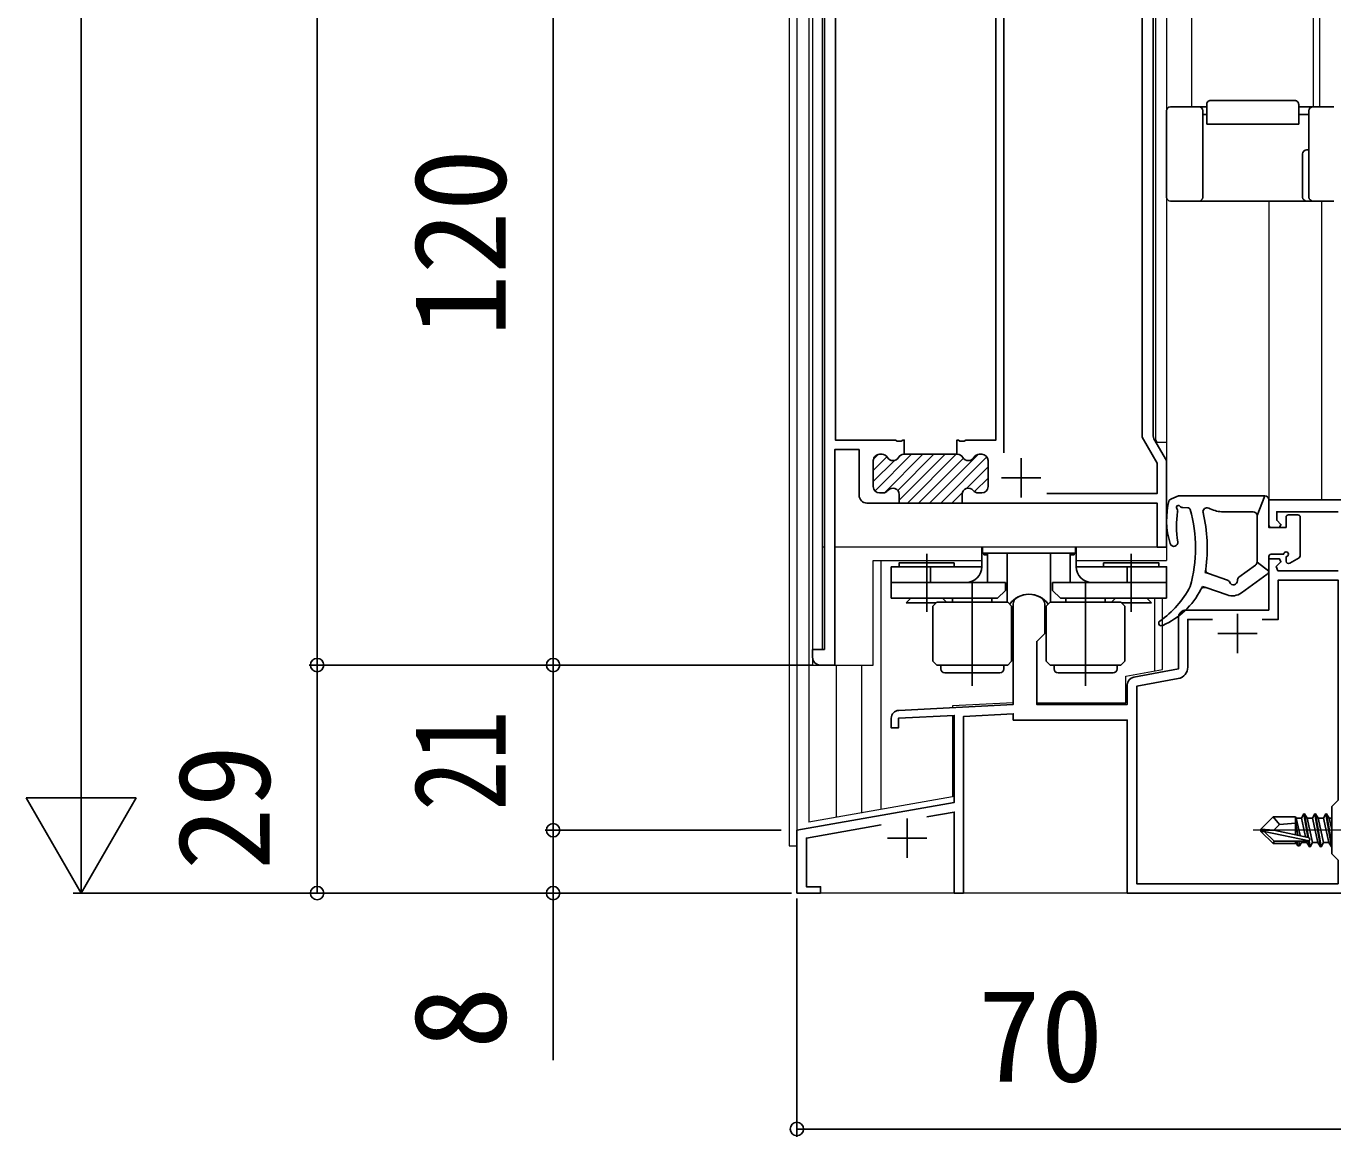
# Model space of a CAD drawing. Units: millimetres, scale not verified. Extents: x -700 to 700, y -1044 to 1037.
# Drawn here: x -173 to -6.9, y -42.7 to 98.6 of the extents above; entities that cross this region are included whole.
import ezdxf
from ezdxf.enums import TextEntityAlignment as Align

# ---------------------------------------------------------------- set-up
doc = ezdxf.new("R2010")
doc.units = ezdxf.units.MM
doc.header["$LTSCALE"] = 6
for name, color, linetype in [('0-3_YKK_11', 7, 'Continuous'), ('0-6_YKK_13', 4, 'Continuous'), ('0-7_YKK_D', 6, 'Continuous')]:
    doc.layers.add(name, color=color, linetype=linetype)
doc.layers.add('0-5_YKK_12', color=2, linetype='Continuous', lineweight=18)
doc.styles.add('ＭＳ ゴシック', font='')
doc.styles.get('ＭＳ ゴシック').set_extended_font_data('MS Gothic')

msp = doc.modelspace()

# ---------------------------------------------------------------- linework, layer by layer
at = {"layer": '0-3_YKK_11'}
for p, q in [((-48.7, 44.272), (-48.7, 107.926)), ((-62.275, 45.779), (-62.458, 45.899)), ((-61.725, 45.779), (-62.275, 45.779)), ((-61.542, 45.899), (-61.725, 45.779)), ((-54.275, 45.779), (-54.458, 45.899)), ((-53.725, 45.779), (-54.275, 45.779)), ((-53.542, 45.899), (-53.725, 45.779)), ((-63.549, 43.789), (-65.3, 42.038)), ((-62.601, 43.323), (-65.3, 40.624)), ((-65.3, 39.999), (-65.3, 43.299)), ((-64.672, 44.08), (-65.281, 43.471)), ((-60.411, 44.099), (-65.071, 39.439)), ((-64.5, 44.099), (-64.181, 44.099)), ((-58.997, 44.099), (-63.878, 39.217)), ((-57.582, 44.099), (-62.179, 39.503)), ((-56.168, 44.099), (-62, 38.267)), ((-61.35, 44.099), (-54.65, 44.099)), ((-54.754, 44.099), (-60.954, 37.899)), ((-53.828, 43.61), (-59.54, 37.899)), ((-51.936, 44.089), (-58.126, 37.899)), ((-50.848, 43.762), (-56.711, 37.899)), ((-51.809, 44.099), (-51.5, 44.099)), ((-50.7, 43.299), (-50.7, 39.999)), ((-46.5, 43.599), (-46.5, 38.599)), ((-50.7, 42.496), (-53.431, 39.765)), ((-50.7, 41.082), (-52.426, 39.355)), ((-49, 41.099), (-44, 41.099)), ((-64.049, 39.199), (-64.5, 39.199)), ((-53.966, 39.23), (-55.297, 37.899)), ((-51.5, 39.199), (-51.951, 39.199)), ((-62.3, 37.899), (-53.7, 37.899)), ((-53.845, 37.936), (-53.883, 37.899)), ((-19, 23.8), (-19, 18.8)), ((-21.5, 21.3), (-16.5, 21.3)), ((-61, -2.2), (-61, -7.2)), ((-63.5, -4.7), (-58.5, -4.7))]:
    msp.add_line(p, q, dxfattribs=at)
for points in [[(-52.8, 114.299), (-62.8, 114.299), (-70.1, 114.299), (-70.1, 127.799), (-67.5, 127.799), (-67.5, 130.299), (-68.3, 130.299), (-68.3, 128.599), (-70.1, 128.599), (-70.1, 136.099), (-68.3, 136.099), (-68.3, 134.299), (-67.5, 134.299), (-67.5, 137.299), (-71.5, 137.299), (-71.5, 19.299), (-73, 19.299), (-73, 18.299)], [(-29.7, 46.431), (-29.7, 137.299), (-36, 137.299), (-36, 135.799), (-37.5, 135.799), (-37.5, 131.799), (-36.5, 131.799), (-36.5, 134.799), (-35, 134.799), (-35, 136.099), (-31.1, 136.099), (-31.1, 114.299), (-53.1, 114.299), (-53.1, 113.099)], [(-62.458, 45.899), (-70.1, 45.899), (-70.1, 113.099), (-66.75, 113.099), (-66.75, 109.099)], [(-43.228, 113.099), (-31.1, 113.099), (-31.1, 46.268), (-29.2, 42.977), (-29.2, 39.099), (-43.228, 39.099)], [(-50.05, 112.299), (-50.05, 109.299), (-53.1, 109.299), (-53.6, 108.799), (-54.45, 108.799), (-54.45, 107.799), (-53.186, 107.799), (-52.686, 108.299), (-49.7, 108.299), (-49.7, 45.899), (-53.542, 45.899)], [(-61.409, 44.099), (-61.35, 44.099), (-61.35, 45.899), (-61.542, 45.899)], [(-54.458, 45.899), (-54.65, 45.899), (-54.65, 44.099), (-54.581, 44.099)], [(-54, 38.999), (-54, 37.899), (-29.2, 37.899), (-29.2, 32.299), (-28, 32.299), (-28, 43.299), (-29.606, 46.081)], [(-72, 17.299), (-70.2, 17.299), (-70.2, 44.699), (-67.1, 44.699), (-67.1, 38.899)], [(-66.1, 37.899), (-62, 37.899), (-62, 38.999)], [(-6.2, 36.8), (-14, 36.8), (-14, 35.724), (-13.464, 35.188), (-13.624, 34.8), (-15, 34.8), (-15, 38.3), (-5, 38.3)], [(-25.5, 24.3), (-15, 24.3), (-15, 30.8), (-13.624, 30.8), (-13.464, 30.412), (-14.059, 29.817), (-13.844, 29.3), (-6.2, 29.3)], [(-15.838, 23.1), (-13.8, 23.1), (-13.8, 28.1), (-6.2, 28.1), (-6.2, 0.1), (-7, -0.7), (-7, -6.7), (-6.2, -7.5), (-6.2, -10.5), (-31.8, -10.5), (-31.8, 14.601), (-26.528, 15.575)], [(-62.052, 11.537), (-47.5, 12.3), (-47.5, 25.032)], [(-43.5, 25.032), (-43.5, 21.3), (-44.5, 20.3), (-44.5, 12.3), (-33, 12.3), (-33, 14.768)], [(-32.182, 15.751), (-26.5, 16.8), (-26.5, 23.3)], [(-25.3, 17.05), (-25.3, 23.1), (-22.162, 23.1)], [(-64.269, -3.026), (-73.8, -4.707), (-73.8, -10.9), (-72, -10.9), (-72, -11.7), (-75, -11.7), (-75, -3.7), (-55, -0.173), (-55, 10.906), (-62.1, 10.533), (-62.1, 9.3), (-63, 9.3), (-63, 10.539)], [(-5, -11.7), (-33, -11.7), (-33, 10.3), (-47.5, 10.3), (-47.5, 11.098), (-53.8, 10.768), (-53.8, -11.7), (-55, -11.7), (-55, -1.392), (-58.5, -2.009)]]:
    msp.add_lwpolyline(points, dxfattribs=at)
for centre, radius, start, end in [((-29, 46.431), 0.7, 180.00002, 209.99998), ((-64.5, 43.299), 0.8, 89.99998, 180.00002), ((-64.181, 43.299), 0.8, 30.00013, 89.99998), ((-62.795, 44.099), 0.8, 210.00015, 329.99985), ((-61.409, 43.299), 0.8, 89.99998, 149.99989), ((-54.581, 43.299), 0.8, 30.00013, 89.99998), ((-53.195, 44.099), 0.8, 210.00015, 329.99985), ((-51.809, 43.299), 0.8, 89.99998, 149.99989), ((-51.5, 43.299), 0.8, 0, 89.99998), ((-64.5, 39.999), 0.8, 180.00002, 270), ((-51.5, 39.999), 0.8, 270, 0), ((-66.1, 38.899), 1, 180.00002, 270), ((-64.049, 39.999), 0.8, 270, 321.31783), ((-62.8, 38.999), 0.8, 0, 141.31781), ((-53.2, 38.999), 0.8, 38.68221, 180.00002), ((-51.951, 39.999), 0.8, 218.68218, 270), ((-46.5, 25.032), 1, 119.99972, 179.99997), ((-45.5, 23.3), 3, 60.00029, 119.99975), ((-44.5, 25.032), 1, 360, 60.00025), ((-25.5, 23.3), 1, 90.00001, 179.99999), ((-72, 18.299), 1, 180.00002, 270), ((-26.8, 17.05), 1.5, 280.45991, 359.99998), ((-32, 14.768), 1, 100.45994, 180), ((-62, 10.539), 1, 93.00003, 180)]:
    msp.add_arc(centre, radius, start, end, dxfattribs=at)
at = {"layer": '0-5_YKK_12'}
for p, q in [((-75.998, 289.8), (-75.998, -5.699)), ((-75, 289.8), (-75, -11.699)), ((-73.5, 289.8), (-73.5, -2.699)), ((-73, 289.8), (-73, 17.3)), ((-28, 289.8), (-28, 30.6)), ((-24.8, 88.3), (-24.8, 289.8)), ((-9.301, 88.3), (-9.301, 289.8)), ((-8.498, 88.3), (-8.498, 289.8)), ((-71.793, 137.3), (-71.786, 19.3)), ((-15, 76.3), (-15, 38.301)), ((-8.299, 76.3), (-8.299, 38.301)), ((-28, 45.6), (-29.2, 45.6)), ((-4.999, 38.301), (-15, 38.301)), ((-71.5, 32.3), (-71.786, 32.3)), ((-28, 32.3), (-70.2, 32.3)), ((-65.3, 30.6), (-51.5, 30.6)), ((-64.298, -1.077), (-64.298, 30.6)), ((-39.5, 30.6), (-28, 30.6)), ((-29.501, 16.553), (-29.501, 25.8)), ((-28.499, 16.73), (-28.499, 25.8)), ((-70, 17.3), (-70, -2.082)), ((-66.798, 17.3), (-66.798, -1.518)), ((-47.501, 12.501), (-55.2, 12.097)), ((-55.2, 12.097), (-55.2, 11.897)), ((-44.483, 12.501), (-33.2, 12.501)), ((-55.2, 10.873), (-55.2, 0.527)), ((-55.2, 0.527), (-73.5, -2.699)), ((3.901, -3.7), (-16.999, -3.7)), ((-75.998, -5.699), (-75, -5.699)), ((-5, -11.699), (-75, -11.699))]:
    msp.add_line(p, q, dxfattribs=at)
for points in [[(-29.4, 137.3), (-29.4, 46), (-29.2, 45.6)], [(-73, 17.3), (-65.3, 17.3), (-65.3, 30.6)], [(-33.2, 12.501), (-33.2, 15.901), (-28.499, 16.73)]]:
    msp.add_lwpolyline(points, dxfattribs=at)
at = {"layer": '0-6_YKK_13'}
for p, q in [((-27.5, 88.3), (-23.9, 88.3)), ((-23.9, 88.3), (-22.9, 88.3)), ((-22.9, 86.6), (-22.9, 88.6)), ((-22.4, 89.1), (-11.7, 89.1)), ((-11.2, 88.6), (-11.2, 86.6)), ((-11.2, 88.3), (-9.4, 88.3)), ((-8.9, 88.3), (-9.4, 88.3)), ((-8.9, 88.3), (-6.717, 88.3)), ((-28, 76.8), (-28, 87.8)), ((-23.4, 87.8), (-23.4, 76.8)), ((-23.4, 87.3), (-22.9, 87.3)), ((-22.9, 86.1), (-22.9, 86.6)), ((-11.2, 87.3), (-9.9, 87.3)), ((-11.2, 86.1), (-11.2, 86.6)), ((-9.9, 76.8), (-9.9, 87.8)), ((-11.2, 86.1), (-22.9, 86.1)), ((-10.7, 76.8), (-10.7, 82.3)), ((-10.2, 82.8), (-9.9, 82.8)), ((-23.9, 76.3), (-27.5, 76.3)), ((-10.2, 76.3), (-23.9, 76.3)), ((-9.4, 76.3), (-10.2, 76.3)), ((-8.9, 76.3), (-9.4, 76.3)), ((-6.717, 76.3), (-8.9, 76.3)), ((-15.5, 38.8), (-26.5, 38.8)), ((-16.5, 36.3), (-15.5, 38.8)), ((-15, 35.1), (-15, 38.3)), ((-25.288, 37.3), (-25.941, 37.327)), ((-25.283, 37.3), (-25.279, 37.299)), ((-17, 36.8), (-21, 36.8)), ((-16.5, 36.3), (-16.5, 30.392)), ((-12.8, 36.1), (-12.8, 34.8)), ((-12.5, 36.4), (-11.3, 36.4)), ((-11, 36.1), (-11, 31.193)), ((-14.7, 34.8), (-12.8, 34.8)), ((-51.5, 32.3), (-51.5, 29.8)), ((-51.4, 31.55), (-51.4, 32.3)), ((-39.6, 31.55), (-39.6, 32.3)), ((-39.5, 32.3), (-39.5, 29.8)), ((-58.5, 31.462), (-58.5, 24.088)), ((-55, 30.3), (-55, 29.8)), ((-51.4, 31.55), (-39.6, 31.55)), ((-51.25, 31.3), (-51.25, 31.55)), ((-50.75, 31.3), (-51.25, 31.3)), ((-50.75, 31.55), (-50.75, 27.8)), ((-48.25, 25.3), (-48.25, 31.55)), ((-42.75, 25.3), (-42.75, 31.55)), ((-40.25, 31.55), (-40.25, 27.8)), ((-39.75, 31.3), (-40.25, 31.3)), ((-39.75, 31.55), (-39.75, 31.3)), ((-36, 30.3), (-36, 29.8)), ((-32.5, 31.462), (-32.5, 24.088)), ((-18.796, 28.477), (-16.707, 29.987)), ((-15, 29.255), (-16.5, 30.392)), ((-15, 29.255), (-15, 31.1)), ((-13.1, 31.4), (-14.7, 31.4)), ((-12.8, 31.1), (-12.8, 30.5)), ((-12.35, 30.24), (-11.15, 30.933)), ((-51.5, 29.8), (-63, 29.8)), ((-63, 29.8), (-63, 27.8)), ((-55, 29.8), (-62, 29.8)), ((-58, 29.8), (-58, 27.8)), ((-36, 29.8), (-29, 29.8)), ((-33, 29.8), (-33, 27.8)), ((-22.684, 28.94), (-23.075, 29.077)), ((-20.263, 28.099), (-22.684, 28.94)), ((-18.487, 26.479), (-15.207, 28.85)), ((-63, 27.8), (-63, 25.8)), ((-63, 27.8), (-48.5, 27.8)), ((-63, 27.8), (-53.5, 27.8)), ((-52.7, 27.78), (-52.7, 14.659)), ((-49.5, 25.8), (-48.5, 26.8)), ((-48.5, 27.8), (-48.5, 26.8)), ((-28, 27.8), (-42.5, 27.8)), ((-38.3, 27.78), (-38.3, 14.659)), ((-28, 27.8), (-37.5, 27.8)), ((-28, 27.8), (-28, 25.8)), ((-23.028, 27.154), (-23.447, 27.3)), ((-20.316, 26.211), (-23.028, 27.154)), ((-63, 25.8), (-49.5, 25.8)), ((-60.5, 25.8), (-61.1, 25.2)), ((-57.3, 25.2), (-61.1, 25.2)), ((-56.5, 25.8), (-56, 25.3)), ((-55.2, 25.3), (-55.2, 25.8)), ((-50.2, 25.3), (-50.2, 25.8)), ((-47.7, 24.8), (-48.2, 25.3)), ((-43.3, 24.8), (-42.8, 25.3)), ((-28, 25.8), (-41.5, 25.8)), ((-40.8, 25.3), (-40.8, 25.8)), ((-35.8, 25.3), (-35.8, 25.8)), ((-34.5, 25.8), (-35, 25.3)), ((-33.7, 25.2), (-29.9, 25.2)), ((-30.5, 25.8), (-29.9, 25.2)), ((-57.7, 24.8), (-57.7, 17.8)), ((-47.7, 24.8), (-47.7, 17.8)), ((-43.3, 24.8), (-43.3, 17.8)), ((-33.3, 24.8), (-33.3, 17.8)), ((-29, 22.641), (-29, 22.6)), ((-28.697, 22.3), (-28.7, 22.3)), ((-57.2, 17.3), (-57.7, 17.8)), ((-57.2, 17.3), (-48.2, 17.3)), ((-48.7, 17.3), (-56.7, 17.3)), ((-56.7, 16.8), (-56.7, 17.3)), ((-48.7, 16.8), (-48.7, 17.3)), ((-48.2, 17.3), (-47.7, 17.8)), ((-42.8, 17.3), (-43.3, 17.8)), ((-33.8, 17.3), (-42.8, 17.3)), ((-42.3, 17.3), (-34.3, 17.3)), ((-42.3, 16.8), (-42.3, 17.3)), ((-34.3, 16.8), (-34.3, 17.3)), ((-33.8, 17.3), (-33.3, 17.8)), ((-56.2, 16.3), (-49.2, 16.3)), ((-34.8, 16.3), (-41.8, 16.3)), ((-10.549, -1.6), (-10.867, -2.15)), ((-10.05, -4.598), (-10.549, -1.6)), ((-10.449, -1.6), (-10.549, -1.6)), ((-10.449, -1.6), (-9.945, -4.626)), ((-10.449, -1.6), (-10.132, -2.15)), ((-9.149, -1.6), (-9.467, -2.15)), ((-8.449, -5.8), (-9.149, -1.6)), ((-9.049, -1.6), (-9.149, -1.6)), ((-9.049, -1.6), (-8.349, -5.8)), ((-9.049, -1.6), (-8.732, -2.15)), ((-7.749, -1.6), (-8.067, -2.15)), ((-7.049, -5.8), (-7.749, -1.6)), ((-7.649, -1.6), (-7.749, -1.6)), ((-7.649, -1.6), (-7, -5.495)), ((-7.649, -1.6), (-7.332, -2.15)), ((-15.999, -3.55), (-14.449, -2)), ((-11.599, -2), (-14.449, -2)), ((-13.646, -2.957), (-14.449, -2)), ((-11.599, -2), (-11.532, -2.15)), ((-11.599, -4.276), (-11.599, -2)), ((-11.316, -4.335), (-11.599, -2.617)), ((-10.867, -2.15), (-11.532, -2.15)), ((-11.025, -4.395), (-11.532, -2.15)), ((-10.327, -4.54), (-10.867, -2.15)), ((-9.432, -5.25), (-10.132, -2.15)), ((-9.467, -2.15), (-10.132, -2.15)), ((-8.032, -5.25), (-8.732, -2.15)), ((-8.067, -2.15), (-8.732, -2.15)), ((-7, -3.619), (-7.332, -2.15)), ((-7, -2.15), (-7.332, -2.15)), ((-15.999, -3.55), (-15.999, -3.85)), ((-14.378, -3.7), (-15.999, -3.55)), ((-14.378, -3.7), (-15.999, -3.7)), ((-15.575, -3.85), (-15.999, -3.85)), ((-15.999, -3.85), (-14.449, -5.4)), ((-14.325, -5.1), (-15.575, -3.85)), ((-9.877, -5.032), (-15.575, -3.85)), ((-9.992, -4.61), (-14.378, -3.7)), ((-11.583, -4.28), (-11.599, -4.196)), ((-14.449, -5.4), (-14.325, -5.1)), ((-11.48, -5.4), (-14.449, -5.4)), ((-10.048, -5.1), (-14.325, -5.1)), ((-11.599, -5.4), (-11.599, -5.1)), ((-11.307, -5.7), (-11.48, -5.4)), ((-11.307, -5.7), (-11.424, -5.1)), ((-11.091, -5.7), (-11.307, -5.7)), ((-11.091, -5.7), (-11.19, -5.1)), ((-11.091, -5.7), (-10.832, -5.25)), ((-10.832, -5.25), (-10.866, -5.097)), ((-10.167, -5.25), (-10.832, -5.25)), ((-9.849, -5.8), (-9.968, -5.087)), ((-9.877, -5.032), (-9.749, -5.8)), ((-9.749, -5.8), (-9.849, -5.8)), ((-9.749, -5.8), (-9.432, -5.25)), ((-8.767, -5.25), (-9.432, -5.25)), ((-8.349, -5.8), (-8.449, -5.8)), ((-8.349, -5.8), (-8.032, -5.25)), ((-7.367, -5.25), (-8.032, -5.25)), ((-7, -5.8), (-7.049, -5.8))]:
    msp.add_line(p, q, dxfattribs=at)
for points in [[(-22.4, 89.1), (-22.487, 89.092), (-22.571, 89.07), (-22.65, 89.033), (-22.722, 88.983), (-22.783, 88.921), (-22.833, 88.85), (-22.87, 88.771), (-22.893, 88.687), (-22.9, 88.6)], [(-11.7, 89.1), (-11.613, 89.092), (-11.529, 89.07), (-11.45, 89.033), (-11.379, 88.983), (-11.317, 88.921), (-11.267, 88.85), (-11.23, 88.771), (-11.208, 88.687), (-11.2, 88.6)], [(-62, 29.8), (-62, 30.3), (-55, 30.3)], [(-29, 29.8), (-29, 30.3), (-36, 30.3)], [(-39.5, 29.8), (-28, 29.8), (-28, 27.8)], [(-42.5, 27.8), (-42.5, 26.8), (-41.5, 25.8)], [(-57.7, 24.8), (-57.2, 25.3), (-48.2, 25.3)], [(-33.3, 24.8), (-33.8, 25.3), (-42.8, 25.3)], [(-14.378, -3.7), (-13.646, -2.957), (-11.599, -2.8)], [(-8.449, -5.8), (-8.767, -5.25), (-9.467, -2.15)], [(-7.049, -5.8), (-7.367, -5.25), (-8.067, -2.15)], [(-9.849, -5.8), (-10.167, -5.25), (-10.201, -5.1)]]:
    msp.add_lwpolyline(points, dxfattribs=at)
for centre, radius, start, end in [((-27.5, 87.8), 0.5, 90, 180), ((-23.9, 87.8), 0.5, 0, 90), ((-9.4, 87.8), 0.5, 90, 180), ((-10.2, 82.3), 0.5, 90, 180), ((-27.5, 76.8), 0.5, 180, 270), ((-23.9, 76.8), 0.5, 270, 0), ((-10.2, 76.8), 0.5, 180, 270), ((-9.4, 76.8), 0.5, 180, 270), ((-17.999, 35.73), 10, 165.21421, 197.39172), ((-23.04, 29.418), 10, 110.24078, 117.56362), ((-15.5, 38.3), 0.5, 360, 90), ((-26.5, 37.35), 0.25, 95.08665, 218.06815), ((-14.739, 34.969), 12, 171.17282, 189.5716), ((-26.5, 37.35), 0.25, 39.43665, 162.41815), ((-27.09, 36.888), 0.5, 351.17282, 38.06815), ((-25.921, 37.826), 0.5, 219.43665, 267.62634), ((-25.3, 37), 0.3, 15.83321, 87.62634), ((-42.328, 32.171), 18, 344.30013, 15.83321), ((-22.872, 36.8), 0.5, 62.59577, 193.38313), ((-42.328, 32.171), 19.5, 352.0735, 13.38313), ((-20.8, 40.795), 4, 242.59577, 267.13957), ((-17, 36.3), 0.5, 0, 90), ((-14.7, 35.1), 0.3, 180, 270), ((-12.5, 36.1), 0.3, 90, 180), ((-11.3, 36.1), 0.3, 0, 90), ((-27.064, 32.891), 0.5, 197.39172, 9.5716), ((-12.8, 31.4), 0.3, 270, 180), ((-17, 30.392), 0.5, 305.86567, 0), ((-14.7, 31.1), 0.3, 90, 180), ((-12.5, 30.5), 0.3, 180, 300), ((-11.3, 31.193), 0.3, 300, 0), ((-53.5, 29.8), 2, 270, 0), ((-37.5, 29.8), 2, 180, 270), ((-42.328, 32.171), 19.5, 350.87028, 352.0735), ((-22.52, 29.413), 0.5, 172.0735, 250.82202), ((-18.503, 28.072), 0.5, 125.86567, 184.12346), ((-15.5, 29.255), 0.5, 305.86567, 0), ((-35.682, 32.767), 12, 304.58655, 332.89526), ((-32.524, 31.495), 10, 293.7564, 332.71788), ((-32.524, 31.495), 10, 332.71788, 335.19678), ((-23.192, 26.682), 0.5, 70.82202, 152.71788), ((-20.428, 27.626), 0.5, 21.94035, 70.82202), ((-19.5, 28), 0.5, 201.94035, 4.12346), ((-45.5, 23.3), 3, 35.50325, 144.49675), ((-19.658, 28.1), 2, 250.82202, 305.86567), ((-28.7, 22.641), 0.3, 124.58655, 180), ((-28.7, 22.6), 0.3, 180, 270), ((-28.697, 22.8), 0.5, 270, 293.7564), ((-56.2, 16.8), 0.5, 180, 270), ((-49.2, 16.8), 0.5, 270, 0), ((-41.8, 16.8), 0.5, 180, 270), ((-34.8, 16.8), 0.5, 270, 0), ((-10.048, -4.852), 0.248, 270, 77.19096)]:
    msp.add_arc(centre, radius, start, end, dxfattribs=at)
at = {"layer": '0-7_YKK_D'}
for p, q in [((-136, 548.302), (-136, 17.3)), ((-166, 544.3), (-166, 2.3)), ((-106, 17.3), (-106, 137.299)), ((-73.046, 17.3), (-137, 17.3)), ((-73.046, 17.3), (-137, 17.3)), ((-136, -11.7), (-136, 17.3)), ((-73.046, 17.3), (-107, 17.3)), ((-73.046, 17.3), (-107, 17.3)), ((-106, -3.7), (-106, 17.3)), ((-166, -11.7), (-166, 12.549)), ((-166, -11.7), (-173, 0.424)), ((-159, 0.424), (-173, 0.424)), ((-166, -11.7), (-159, 0.424)), ((-76.998, -3.7), (-107, -3.7)), ((-76.998, -3.7), (-107, -3.7)), ((-75.7, -11.7), (-167, -11.7)), ((-75.7, -11.7), (-137, -11.7)), ((-75.7, -11.7), (-107, -11.7)), ((-75, -12.4), (-75, -42.699)), ((-75, -41.699), (-5, -41.699))]:
    msp.add_line(p, q, dxfattribs=at)
msp.add_lwpolyline([(-106, -3.7), (-106, -11.7), (-106, -32.955)], dxfattribs=at)
for centre in [(-136, 17.3), (-136, 17.3), (-106, 17.3), (-106, 17.3), (-106, -3.7), (-106, -3.7), (-136, -11.7), (-106, -11.7), (-75, -41.699)]:
    msp.add_circle(centre, 0.85, dxfattribs=at)

# ---------------------------------------------------------------- texts
at = {"layer": '0-7_YKK_D', "style": 'ＭＳ ゴシック'}
for s, p in [('120', (-108.5, 59.027)), ('29', (-138.5, -8.791)), ('8', (-108.5, -31.545))]:
    msp.add_text(s, height=11.73, rotation=90, dxfattribs=at).set_placement(p, align=Align.BOTTOM_LEFT)
at = {"layer": '0-7_YKK_D', "style": 'ＭＳ ゴシック', "width": 0.8}
msp.add_text('21', height=11.73, rotation=90, dxfattribs=at).set_placement((-108.5, -1.236), align=Align.BOTTOM_LEFT)
at = {"layer": '0-7_YKK_D', "style": 'ＭＳ ゴシック'}
msp.add_text('70', height=11.73, dxfattribs=at).set_placement((-52, -39.199), align=Align.BOTTOM_LEFT)

doc.saveas('drawing.dxf')
